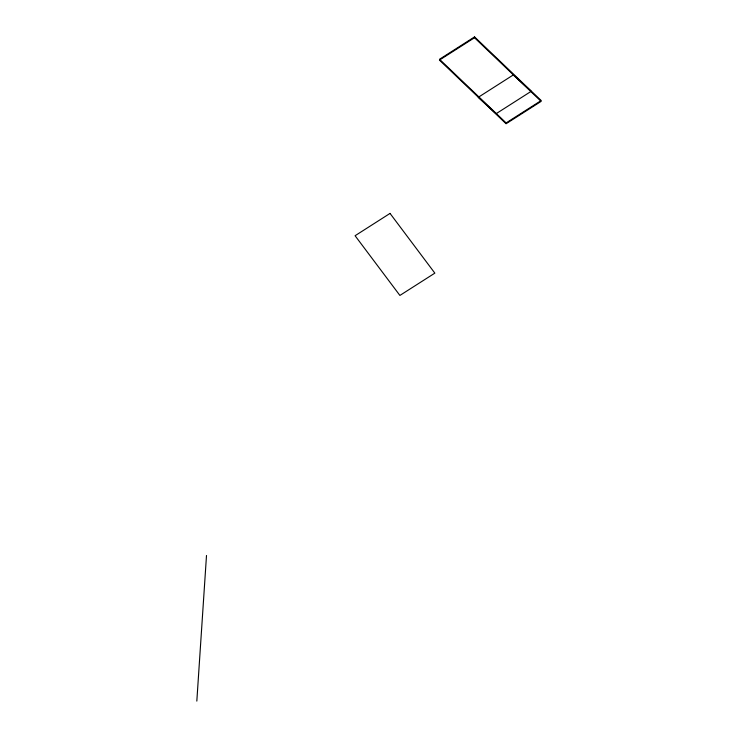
<?xml version="1.0" encoding="UTF-8"?>
<svg xmlns="http://www.w3.org/2000/svg" width="738" height="738" viewBox="0 0 738 738"><rect width="100%" height="100%" fill="white"/><g stroke="black" fill="none" stroke-linecap="round" stroke-linejoin="round"><path stroke-width="1.11" d="M196.825 701.1L206.502 555.474M474.552 36.9L439.507 59.271L506.13 122.914L541.175 100.543L474.552 36.9M474.497 37.73L439.451 60.101L506.074 123.753L541.12 101.383L474.497 37.73M513.297 74.944L478.252 97.315L496.167 113.67L531.212 91.3L513.297 74.944M390.033 213.411L355.079 235.726L399.895 295.44L434.848 273.134L390.033 213.411"/></g></svg>
